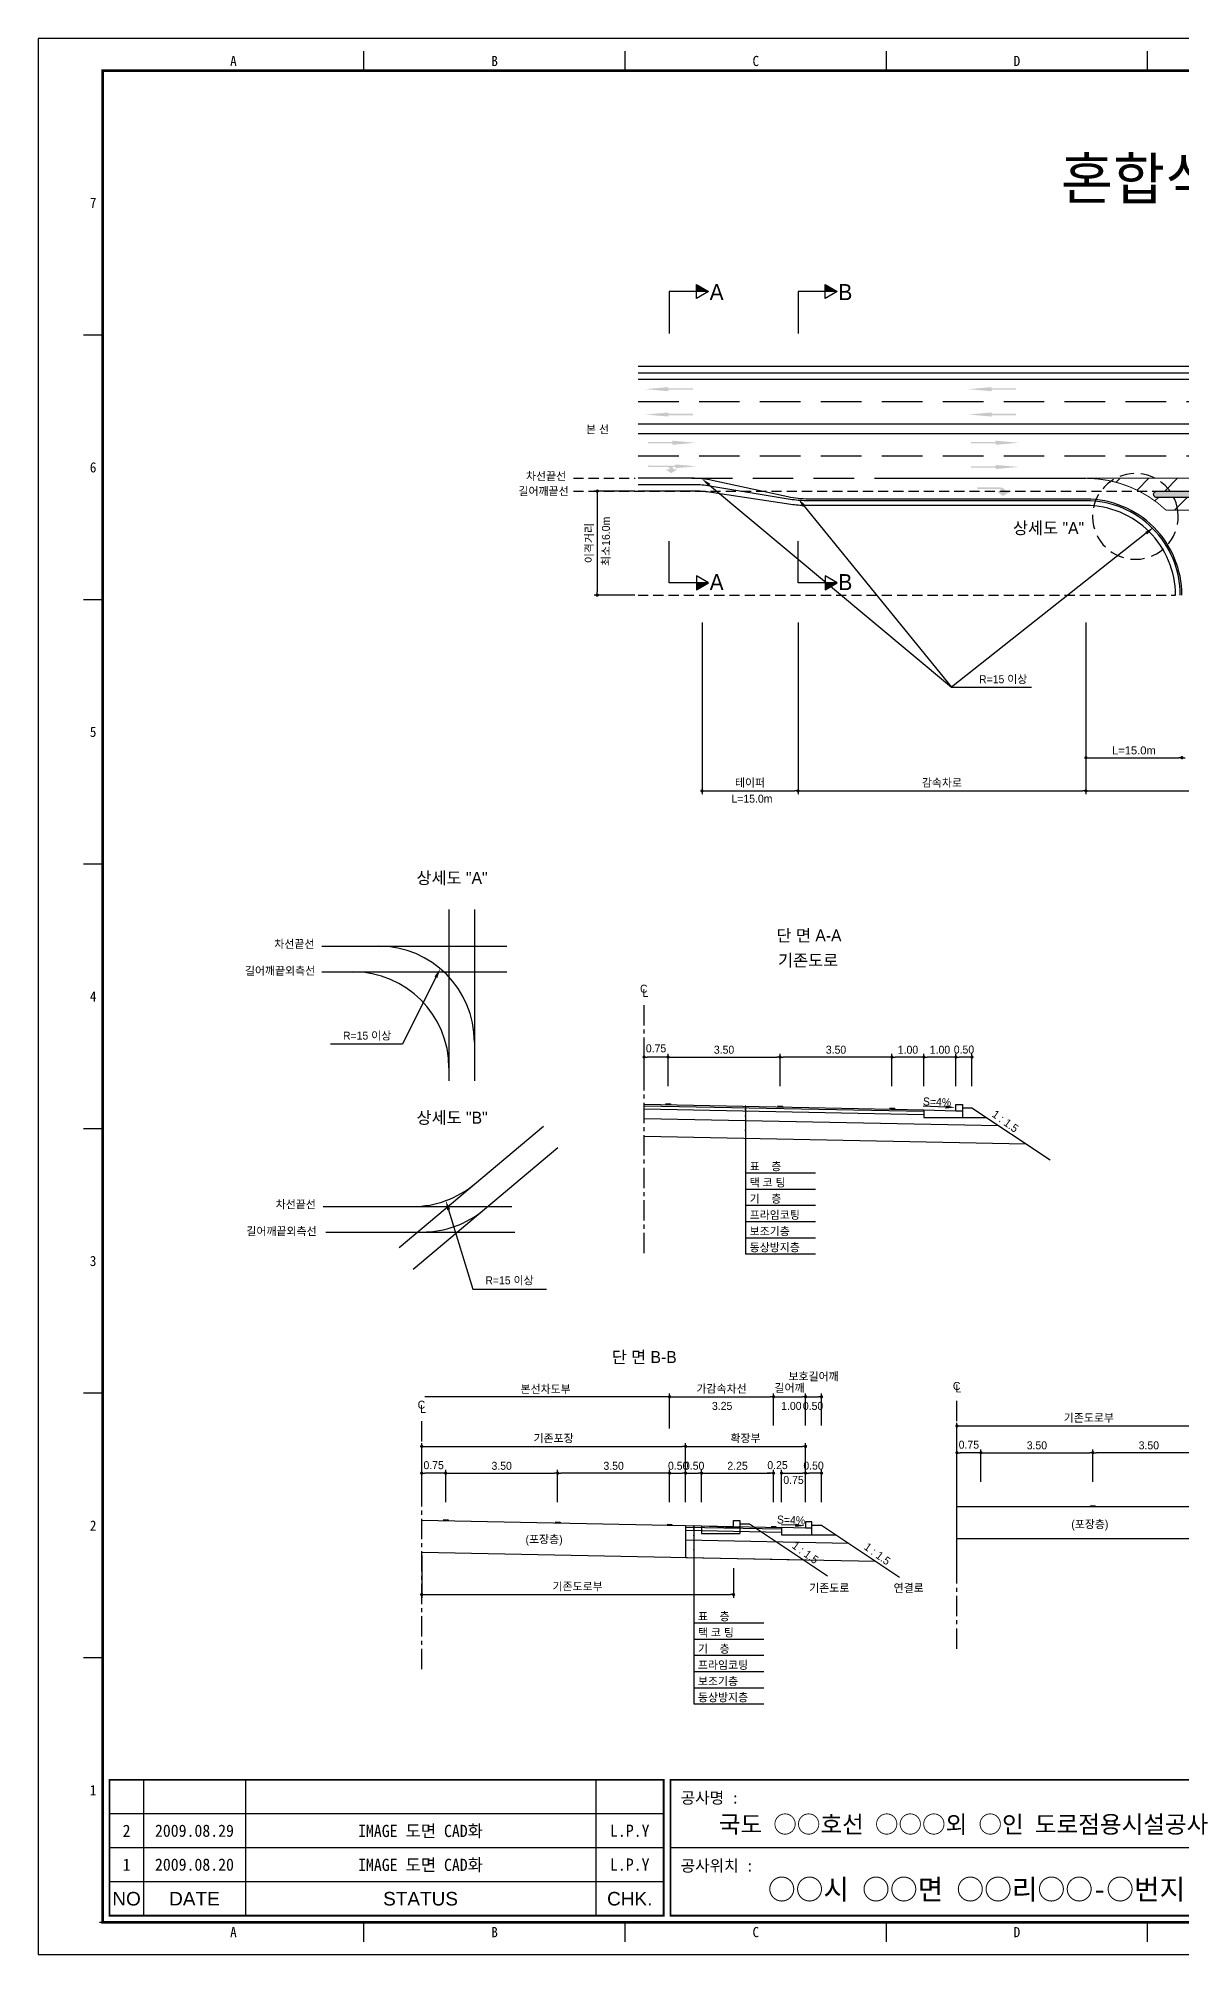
# Model space of a CAD drawing. Header units: millimetres. Extents: x 531 to 954, y 3 to 302.
# Drawn here: x 530.6 to 709.3, y 2.7 to 302.1 of the extents above; entities that cross this region are included whole.
import ezdxf
from ezdxf.enums import TextEntityAlignment as Align

# ---------------------------------------------------------------- set-up
doc = ezdxf.new("R2010")
doc.units = ezdxf.units.MM
doc.linetypes.add('CENTER', pattern=[50.8, 31.75, -6.35, 6.35, -6.35])
doc.linetypes.add('HIDDEN', pattern=[9.525, 6.35, -3.175])
for name, color, linetype in [('CC-GSTR-0004', 4, 'Continuous'), ('CM-LANE-0030', 30, 'Continuous'), ('CZ-DIMT-0002', 7, 'Continuous'), ('CZ-EXST-0002', 1, 'Continuous'), ('CZ-LIN1-0007', 7, 'Continuous'), ('CZ-LIN2-0003', 3, 'Continuous'), ('CZ-LINE-0001', 7, 'Continuous'), ('CZ-TEXT-BOX0', 7, 'Continuous'), ('TITLE', 7, 'Continuous')]:
    doc.layers.add(name, color=color, linetype=linetype)
doc.styles.add('견고딕', font='arial.ttf')
doc.styles.add('돋움', font='')
doc.styles.add('돋음체', font='')
doc.styles.get('돋움').set_extended_font_data('Dotum')
doc.styles.get('돋음체').set_extended_font_data('DotumChe')

# ---------------------------------------------------------------- blocks, each defined once
blk = doc.blocks.new('_Dot')
at = {"color": 0, "linetype": 'ByBlock', "lineweight": -2}
blk.add_line((-0.5, 0), (-1, 0), dxfattribs=at)
at = {"color": 0, "linetype": 'ByBlock', "const_width": 0.5}
blk.add_lwpolyline([(-0.25, 0, 1), (0.25, 0, 1)], format="xyb", close=True, dxfattribs=at)

msp = doc.modelspace()

# ---------------------------------------------------------------- hatches: boundary and pattern name
at = {"layer": 'CM-LANE-0030'}
h = msp.add_hatch(dxfattribs=at)
h.set_pattern_fill('ANSI31', color=256, style=0)
h.set_pattern_definition([(45, (-2929.6082, 12.036), (-2.245064, 2.245064), [])])
h.paths.add_polyline_path([(694.37, 233.36, -0.191871), (706.92, 228.36), (747, 228.36, -0.073523), (752.19, 229.64), (824.43, 233.36)])
h.paths.add_polyline_path([(756.48, 230.36), (756.46, 230.36), (705.28, 230.36, 0.002096), (705.15, 230.45, -0.732581), (705.44, 231.36), (756.45, 231.36, -0.974596)], flags=16)
at = {"layer": 'CZ-LIN1-0007'}
for points in [[(629.12, 247.6), (629.12, 247.39), (632.95, 247.39), (632.95, 247.18), (629.12, 247.18), (629.12, 246.96), (625.47, 247.28)], [(679.63, 247.6), (679.63, 247.39), (683.46, 247.39), (683.46, 247.18), (679.63, 247.18), (679.63, 246.96), (675.98, 247.28)], [(629.12, 243.65), (629.12, 243.43), (632.95, 243.43), (632.95, 243.22), (629.12, 243.22), (629.12, 243), (625.47, 243.32)], [(679.63, 243.65), (679.63, 243.43), (683.46, 243.43), (683.46, 243.22), (679.63, 243.22), (679.63, 243), (675.98, 243.32)], [(629.73, 239.23), (629.73, 239.01), (625.91, 239.01), (625.91, 238.8), (629.73, 238.8), (629.73, 238.59), (633.38, 238.91)], [(680.24, 239.23), (680.24, 239.01), (676.42, 239.01), (676.42, 238.8), (680.24, 238.8), (680.24, 238.59), (683.89, 238.91)], [(629.09, 235.34, -0.267976), (629.99, 234.74), (630.55, 234.74), (629.52, 234.16), (628.68, 234.73), (629.29, 234.74, 0.504994), (629.02, 235.1), (625.97, 235.12), (625.97, 235.36)], [(630.22, 235.52), (630.22, 235.32), (626.79, 235.32), (626.79, 235.13), (630.22, 235.13), (630.22, 234.94), (633.49, 235.23)], [(680.24, 235.45), (680.24, 235.24), (676.42, 235.24), (676.42, 235.03), (680.24, 235.02), (680.24, 234.81), (683.89, 235.13)], [(680.92, 231.95, -0.267976), (681.95, 231.27), (682.58, 231.27), (681.41, 230.61), (680.46, 231.26), (681.15, 231.26, 0.504994), (680.85, 231.68), (677.38, 231.7), (677.38, 231.97)], [(629.43, 135.51), (629.43, 135.64), (628.68, 135.65), (628.68, 135.53)], [(646.93, 135.16), (646.93, 135.29), (646.18, 135.3), (646.18, 135.18)], [(664.43, 134.81), (664.43, 134.94), (663.68, 134.95), (663.68, 134.83)], [(695.83, 72.74), (695.83, 72.86), (695.08, 72.86), (695.08, 72.74)], [(594.67, 70.52), (594.67, 70.64), (593.92, 70.66), (593.92, 70.53)], [(612.17, 70.17), (612.17, 70.29), (611.42, 70.31), (611.42, 70.18)], [(629.67, 69.82), (629.67, 69.94), (628.92, 69.96), (628.92, 69.83)], [(645.92, 69.49), (645.92, 69.62), (645.17, 69.63), (645.17, 69.51)]]:
    msp.add_hatch(color=256, dxfattribs=at).paths.add_polyline_path(points)
at = {"layer": 'CZ-LIN2-0003'}
h = msp.add_hatch(dxfattribs=at)
h.set_pattern_fill('CROSS', color=256, scale=0.075, style=0)
h.set_pattern_definition([(0, (-2929.6082, 12.03586), (0.47625, 0.47625), [0.238125, -0.714375]), (90, (-2929.48913, 11.9168), (-0.47625, 0.47625), [0.238125, -0.714375])])
h.paths.add_polyline_path([(756.45, 230.36, 1), (756.45, 231.36), (705.44, 231.36, 0.732581), (705.15, 230.45, -0.002096), (705.28, 230.36)])
at = {"layer": 'CZ-LINE-0001'}
for points in [[(633.49, 263.63), (633.49, 262.53), (635.39, 262.53)], [(653.61, 263.63), (653.61, 262.53), (655.51, 262.53)], [(635.39, 217.01), (633.49, 217.01), (633.49, 215.91)], [(655.51, 217.01), (653.61, 217.01), (653.61, 215.91)]]:
    msp.add_hatch(color=256, dxfattribs=at).paths.add_polyline_path(points)

# ---------------------------------------------------------------- linework, layer by layer
at = {"color": 0, "linetype": 'ByBlock', "lineweight": -2}
msp.add_line((629.05, 89.87), (628.8, 89.87), dxfattribs=at)
at = {"color": 0, "linetype": 'ByBlock', "const_width": 0.25}
msp.add_lwpolyline([(629.17, 89.87, 1), (629.42, 89.87, 1)], format="xyb", close=True, dxfattribs=at)
at = {"layer": 'CC-GSTR-0004'}
for p, q in [((624.37, 250.86), (869.37, 250.86)), ((624.37, 249.86), (869.37, 249.86)), ((674.06, 134.52), (674.06, 135.52)), ((674.06, 135.52), (675.06, 135.52)), ((675.06, 135.52), (675.06, 133.52)), ((669.06, 134.72), (669.06, 133.52)), ((669.06, 134.72), (674.06, 134.52)), ((669.06, 133.52), (675.06, 133.52)), ((674.06, 134.52), (675.06, 134.52))]:
    msp.add_line(p, q, dxfattribs=at)
for points in [[(709.12, 215.11, 0.414214), (694.37, 229.86), (650.61, 229.86), (650.61, 229.86, -0.041311), (648.14, 230.06), (648.14, 230.06), (635.59, 232.15, 0.041311), (633.13, 232.36), (624.37, 232.36)], [(708.37, 215.11, 0.414214), (694.37, 229.11), (650.49, 229.11, -0.03724), (648.26, 229.27), (635.48, 231.19, 0.03724), (633.25, 231.36), (624.37, 231.36)]]:
    msp.add_lwpolyline(points, format="xyb", dxfattribs=at)
msp.add_lwpolyline([(651.55, 69.32), (650.55, 69.32), (646.8, 69.47), (646.8, 68.32), (651.55, 68.32), (651.55, 70.32), (650.55, 70.32), (650.55, 69.32)], dxfattribs=at)
at = {"layer": 'CM-LANE-0030'}
for points in [[(624.37, 241.86), (869.37, 241.86)], [(624.37, 240.36), (869.37, 240.36)]]:
    msp.add_lwpolyline(points, dxfattribs=at)
at = {"layer": 'CM-LANE-0030', "const_width": 0.15}
msp.add_lwpolyline([(694.37, 233.36), (824.43, 233.36), (752.19, 229.64, 0.073523), (747, 228.36), (706.92, 228.36, 0.191871)], format="xyb", close=True, dxfattribs=at)
at = {"layer": 'CZ-EXST-0002'}
for p, q in [((594.81, 166.02), (594.81, 139.24)), ((598.8, 166.02), (598.8, 139.24)), ((574.92, 160.28), (603.87, 160.28)), ((574.92, 156.26), (603.87, 156.26)), ((587.02, 113.17), (609.57, 132.16)), ((589.23, 109.8), (611.83, 128.83)), ((575.15, 119.6), (604.63, 119.6)), ((575.56, 115.6), (605.11, 115.6)), ((674.21, 72.74), (715.46, 72.74)), ((590.55, 70.6), (634.3, 69.72)), ((634.3, 69.72), (634.3, 68.52)), ((634.3, 69.72), (639.3, 69.52)), ((639.3, 69.52), (639.3, 70.52)), ((639.3, 70.52), (640.3, 70.52)), ((639.3, 69.52), (640.3, 69.52)), ((640.3, 70.52), (640.3, 68.52)), ((640.3, 70.02), (641.8, 70.02)), ((641.8, 70.02), (654, 61.89)), ((634.3, 68.52), (640.3, 68.52)), ((674.21, 67.74), (715.46, 67.74)), ((590.55, 65.6), (650.23, 64.4))]:
    msp.add_line(p, q, dxfattribs=at)
at = {"layer": 'CZ-LIN1-0007'}
for p, q in [((632.76, 233.36), (632.76, 233.36)), ((628.68, 135.65), (629.43, 135.64)), ((628.68, 135.53), (629.43, 135.51)), ((629.43, 135.64), (629.43, 135.51)), ((646.18, 135.3), (646.93, 135.29)), ((646.18, 135.18), (646.93, 135.16)), ((646.93, 135.29), (646.93, 135.16)), ((663.68, 134.95), (664.43, 134.94)), ((663.68, 134.83), (664.43, 134.81)), ((664.43, 134.94), (664.43, 134.81)), ((695.08, 72.74), (695.08, 72.86)), ((695.08, 72.86), (695.83, 72.86)), ((695.83, 72.74), (695.08, 72.74)), ((695.83, 72.86), (695.83, 72.74)), ((593.92, 70.66), (594.67, 70.64)), ((593.92, 70.53), (594.67, 70.52)), ((594.67, 70.64), (594.67, 70.52)), ((611.42, 70.31), (612.17, 70.29)), ((611.42, 70.18), (612.17, 70.17)), ((612.17, 70.29), (612.17, 70.17)), ((628.92, 69.96), (629.67, 69.94)), ((628.92, 69.83), (629.67, 69.82)), ((629.67, 69.94), (629.67, 69.82)), ((645.17, 69.63), (645.92, 69.62)), ((645.17, 69.51), (645.92, 69.49)), ((645.92, 69.62), (645.92, 69.49))]:
    msp.add_line(p, q, dxfattribs=at)
for points in [[(624.37, 248.86), (869.37, 248.86)], [(663.57, 233.36), (694.37, 233.36)]]:
    msp.add_lwpolyline(points, dxfattribs=at)
at = {"layer": 'CZ-LIN1-0007', "linetype": 'HIDDEN'}
for points in [[(624.37, 245.36), (869.37, 245.36)], [(624.37, 236.86), (869.37, 236.86)], [(632.76, 233.36), (663.57, 233.36)]]:
    msp.add_lwpolyline(points, dxfattribs=at)
at = {"layer": 'CZ-LIN1-0007'}
msp.add_lwpolyline([(709.37, 215.11, 0.414214), (694.37, 230.11), (650.98, 230.11, -0.053393), (647.8, 230.45), (647.8, 230.45), (635.94, 233.02), (635.94, 233.02, 0.053393), (632.76, 233.36), (632.76, 233.36), (624.37, 233.36)], format="xyb", dxfattribs=at)
at = {"layer": 'CZ-LIN2-0003'}
for p, q in [((625.31, 135.59), (669.06, 134.72)), ((625.31, 135.34), (669.06, 134.47)), ((625.31, 134.84), (669.06, 133.97)), ((675.06, 135.02), (676.56, 135.02)), ((676.56, 135.02), (688.76, 126.88)), ((625.31, 133.34), (680.73, 132.23)), ((675.06, 133.52), (678.81, 133.52)), ((625.31, 130.59), (684.99, 129.4)), ((631.8, 69.77), (631.8, 64.77)), ((631.8, 69.77), (646.8, 69.47)), ((631.8, 69.52), (646.8, 69.22)), ((631.8, 69.02), (646.8, 68.72)), ((651.55, 69.82), (653.05, 69.82)), ((653.05, 69.82), (665.25, 61.69)), ((631.8, 67.52), (657.26, 67.01)), ((651.55, 68.32), (655.3, 68.32)), ((631.8, 64.77), (661.51, 64.18))]:
    msp.add_line(p, q, dxfattribs=at)
msp.add_lwpolyline([(705.15, 230.45, -0.732581), (705.44, 231.36), (756.45, 231.36, -0.974596), (756.48, 230.36), (756.46, 230.36), (705.28, 230.36, 0.002096)], format="xyb", close=True, dxfattribs=at)
for centre, start, end in [((583.8, 145.28), 0, 90), ((579.81, 141.26), 0, 90), ((589.18, 134.6), 270, 310.097), ((590.64, 130.6), 270, 310.097)]:
    msp.add_arc(centre, 15, start, end, dxfattribs=at)
at = {"layer": 'CZ-LINE-0001'}
for p, q in [((633.49, 261.43), (633.49, 263.63)), ((633.49, 263.63), (635.39, 262.53)), ((653.61, 261.43), (653.61, 263.63)), ((653.61, 263.63), (655.51, 262.53)), ((635.39, 262.53), (629.25, 262.53)), ((629.25, 262.53), (629.25, 255.99)), ((635.39, 262.53), (633.49, 261.43)), ((655.51, 262.53), (649.37, 262.53)), ((649.37, 262.53), (649.37, 255.99)), ((655.51, 262.53), (653.61, 261.43)), ((623.87, 231.36), (617.49, 231.36)), ((617.99, 230.86), (617.99, 215.61)), ((629.25, 217.01), (629.25, 223.55)), ((649.37, 217.01), (649.37, 223.55)), ((635.39, 217.01), (629.25, 217.01)), ((635.39, 217.01), (633.49, 218.11)), ((633.49, 218.11), (633.49, 215.91)), ((633.49, 215.91), (635.39, 217.01)), ((655.51, 217.01), (649.37, 217.01)), ((655.51, 217.01), (653.61, 218.11)), ((653.61, 218.11), (653.61, 215.91)), ((653.61, 215.91), (655.51, 217.01)), ((623.87, 215.11), (617.49, 215.11)), ((634.37, 210.81), (634.37, 184.03)), ((649.37, 210.81), (649.37, 184.03)), ((649.37, 210.81), (649.37, 184.03)), ((694.37, 210.81), (694.37, 184.03)), ((673.34, 200.72), (685.86, 200.72)), ((694.37, 193.09), (694.37, 184.03)), ((694.37, 193.09), (694.37, 189.21)), ((694.87, 189.71), (708.87, 189.71)), ((634.87, 184.53), (648.87, 184.53)), ((649.87, 184.53), (693.87, 184.53)), ((694.87, 184.53), (738.87, 184.53)), ((625.31, 138.39), (625.31, 143.44)), ((628.56, 142.94), (625.81, 142.94)), ((629.06, 138.39), (629.06, 143.44)), ((629.06, 138.39), (629.06, 143.44)), ((629.56, 142.94), (646.06, 142.94)), ((646.56, 138.39), (646.56, 143.44)), ((646.56, 138.39), (646.56, 143.44)), ((663.56, 142.94), (647.06, 142.94)), ((664.06, 138.39), (664.06, 143.44)), ((664.06, 138.39), (664.06, 143.44)), ((668.56, 142.94), (664.56, 142.94)), ((669.06, 138.39), (669.06, 143.44)), ((669.06, 138.39), (669.06, 143.44)), ((673.56, 142.94), (669.56, 142.94)), ((674.06, 138.39), (674.06, 143.44)), ((674.06, 140.83), (674.06, 143.44)), ((676.06, 142.94), (674.56, 142.94)), ((676.56, 138.39), (676.56, 143.44)), ((641.16, 135.28), (641.16, 112.19)), ((641.16, 124.85), (652.09, 124.85)), ((641.16, 122.32), (652.09, 122.32)), ((641.16, 119.79), (652.09, 119.79)), ((641.16, 117.26), (652.09, 117.26)), ((641.16, 114.72), (652.09, 114.72)), ((641.16, 112.19), (652.09, 112.19)), ((628.8, 89.87), (591.05, 89.87)), ((629.3, 84.89), (629.3, 90.37)), ((629.3, 85.39), (629.3, 90.37)), ((629.8, 89.87), (645.05, 89.87)), ((645.55, 85.39), (645.55, 90.37)), ((645.55, 85.39), (645.55, 90.37)), ((646.05, 89.87), (650.05, 89.87)), ((650.55, 85.39), (650.55, 90.37)), ((650.55, 85.39), (650.55, 90.37)), ((651.05, 89.87), (652.55, 89.87)), ((653.05, 85.39), (653.05, 90.37)), ((674.21, 81.64), (674.21, 85.82)), ((674.71, 85.32), (714.96, 85.32)), ((590.55, 78.44), (590.55, 82.62)), ((591.05, 82.12), (631.3, 82.12)), ((631.8, 78.44), (631.8, 82.62)), ((631.8, 78.44), (631.8, 82.62)), ((632.3, 82.12), (650.05, 82.12)), ((650.55, 78.44), (650.55, 82.62)), ((674.21, 61.56), (674.21, 81.97)), ((674.21, 76.59), (674.21, 81.64)), ((677.46, 81.14), (674.71, 81.14)), ((677.96, 76.59), (677.96, 81.64)), ((677.96, 76.59), (677.96, 81.64)), ((678.46, 81.14), (694.96, 81.14)), ((695.46, 76.59), (695.46, 81.64)), ((695.46, 76.59), (695.46, 81.64)), ((712.46, 81.14), (695.96, 81.14)), ((590.55, 73.39), (590.55, 78.44)), ((593.8, 77.94), (591.05, 77.94)), ((594.3, 73.39), (594.3, 78.44)), ((594.3, 73.39), (594.3, 78.44)), ((594.8, 77.94), (611.3, 77.94)), ((611.8, 73.39), (611.8, 78.44)), ((611.8, 73.39), (611.8, 78.44)), ((628.8, 77.94), (612.3, 77.94)), ((629.3, 73.39), (629.3, 78.44)), ((629.3, 73.39), (629.3, 78.44)), ((629.8, 77.94), (631.3, 77.94)), ((631.8, 73.39), (631.8, 78.44)), ((631.8, 73.39), (631.8, 78.44)), ((632.3, 77.94), (633.8, 77.94)), ((634.3, 73.39), (634.3, 78.44)), ((634.3, 73.39), (634.3, 78.44)), ((634.8, 77.94), (645.05, 77.94)), ((645.05, 77.94), (644.55, 77.94)), ((645.55, 73.39), (645.55, 78.44)), ((645.55, 73.39), (645.55, 78.44)), ((646.8, 73.39), (646.8, 78.44)), ((646.8, 73.39), (646.8, 78.44)), ((647.3, 77.94), (650.05, 77.94)), ((647.3, 77.94), (647.8, 77.94)), ((650.55, 73.39), (650.55, 78.44)), ((650.55, 75.83), (650.55, 78.44)), ((652.55, 77.94), (651.05, 77.94)), ((653.05, 73.39), (653.05, 78.44)), ((633.08, 69.75), (633.08, 41.89)), ((590.55, 65.1), (590.55, 58.48)), ((639.3, 63.09), (639.3, 58.48)), ((591.05, 58.98), (638.8, 58.98)), ((633.08, 54.54), (644.02, 54.54)), ((633.08, 52.01), (644.02, 52.01)), ((633.08, 49.48), (644.02, 49.48)), ((633.08, 46.95), (644.02, 46.95)), ((633.08, 44.42), (644.02, 44.42)), ((633.08, 41.89), (644.02, 41.89))]:
    msp.add_line(p, q, dxfattribs=at)
at = {"layer": 'CZ-LINE-0001', "linetype": 'HIDDEN', "ltscale": 0.25}
for p, q in [((614.26, 233.36), (623.92, 233.36)), ((614.26, 231.36), (705.44, 231.36)), ((624.37, 215.11), (708.37, 215.11))]:
    msp.add_line(p, q, dxfattribs=at)
at = {"layer": 'CZ-LINE-0001', "linetype": 'HIDDEN', "ltscale": 0.35}
msp.add_line((708.76, 228.19), (708.76, 228.19), dxfattribs=at)
at = {"layer": 'CZ-LINE-0001', "linetype": 'CENTER', "ltscale": 0.1}
for p, q in [((625.31, 112.32), (625.31, 151.7)), ((674.21, 50.52), (674.21, 89.9)), ((590.55, 47.32), (590.55, 86.7))]:
    msp.add_line(p, q, dxfattribs=at)
at = {"layer": 'CZ-LINE-0001'}
for points in [[(635.51, 232.31), (673.34, 200.72)], [(650.32, 229.03), (673.34, 200.72)], [(703.8, 224.79), (673.34, 200.72)], [(592.77, 155.4), (587.54, 144.94), (576.31, 144.94)], [(672.43, 135.14), (668.93, 135.28)], [(594.76, 119.07), (598.56, 106.7), (610.05, 106.7)], [(648.94, 69.79), (646.8, 69.88)]]:
    msp.add_lwpolyline(points, dxfattribs=at)
at = {"layer": 'CZ-LINE-0001', "linetype": 'HIDDEN', "ltscale": 0.35}
msp.add_arc((702.11, 227.4), 6.7, 6.7667, 6.749, dxfattribs=at)
at = {"layer": 'CZ-LINE-0001', "linetype": 'ByBlock'}
for centre, start, end in [((641.16, 135.22), 0, 180), ((641.16, 135.22), 0, 180), ((641.16, 135.22), 180, 0), ((641.16, 135.22), 180, 0), ((641.16, 135.01), 0, 180), ((641.16, 135.01), 0, 180), ((641.16, 135.01), 180, 0), ((641.16, 135.01), 180, 0), ((641.16, 134.78), 0, 180), ((641.16, 134.78), 0, 180), ((641.16, 134.78), 180, 0), ((641.16, 134.78), 180, 0), ((641.15, 134.53), 0, 180), ((641.15, 134.53), 0, 180), ((641.15, 134.53), 180, 0), ((641.15, 134.53), 180, 0), ((641.15, 133.73), 0, 180), ((641.15, 133.73), 0, 180), ((641.15, 133.73), 180, 0), ((641.15, 133.73), 180, 0), ((641.15, 131.49), 0, 180), ((641.15, 131.49), 0, 180), ((641.15, 131.49), 180, 0), ((641.15, 131.49), 180, 0)]:
    msp.add_arc(centre, 0.0625, start, end, dxfattribs=at)
at = {"layer": 'CZ-LINE-0001'}
for centre, start, end in [((633.08, 69), 0, 180), ((633.08, 69), 0, 180), ((633.08, 69), 180, 0), ((633.08, 69), 180, 0), ((633.08, 69.69), 0, 180), ((633.08, 69.69), 0, 180), ((633.08, 69.69), 180, 0), ((633.08, 69.69), 180, 0), ((633.08, 69.49), 0, 180), ((633.08, 69.49), 0, 180), ((633.08, 69.49), 180, 0), ((633.08, 69.49), 180, 0), ((633.08, 69.25), 0, 180), ((633.08, 69.25), 0, 180), ((633.08, 69.25), 180, 0), ((633.08, 69.25), 180, 0), ((633.08, 68.2), 0, 180), ((633.08, 68.2), 0, 180), ((633.08, 68.2), 180, 0), ((633.08, 68.2), 180, 0), ((633.08, 65.97), 0, 180), ((633.08, 65.97), 0, 180), ((633.08, 65.97), 180, 0), ((633.08, 65.97), 180, 0)]:
    msp.add_arc(centre, 0.0625, start, end, dxfattribs=at)
for points in [[(635.35, 232.12), (634.36, 233.27), (635.67, 232.5)], [(650.13, 228.87), (649.38, 230.19), (650.52, 229.19)], [(703.64, 224.98), (704.98, 225.72), (703.95, 224.59)], [(592.55, 155.52), (593.44, 156.75), (593, 155.29)], [(672.44, 135.39), (673.93, 135.08), (672.42, 134.89)], [(594.52, 119), (594.32, 120.51), (595, 119.15)], [(648.95, 70.04), (650.44, 69.73), (648.93, 69.54)]]:
    msp.add_solid(points, dxfattribs=at)
at = {"layer": 'TITLE', "color": 7, "linetype": 'Continuous'}
for p, q in [((581.53, 297.05), (581.53, 300.08)), ((622.35, 297.05), (622.35, 300.08)), ((663.18, 297.05), (663.18, 300.08)), ((704, 297.05), (704, 300.08)), ((540.7, 255.72), (537.68, 255.72)), ((540.7, 214.39), (537.68, 214.39)), ((540.7, 173.07), (537.68, 173.07)), ((540.7, 131.74), (537.68, 131.74)), ((540.7, 90.41), (537.68, 90.41)), ((540.7, 49.08), (537.68, 49.08)), ((581.53, 4.73), (581.53, 7.75)), ((622.35, 4.73), (622.35, 7.75)), ((663.18, 4.73), (663.18, 7.75)), ((704, 4.73), (704, 7.75))]:
    msp.add_line(p, q, dxfattribs=at)
at = {"layer": 'TITLE', "ltscale": 150}
for p, q in [((547.07, 30.03), (547.07, 8.81)), ((562.99, 30.03), (562.99, 8.81)), ((617.76, 30.03), (617.76, 8.81)), ((628.37, 24.73), (541.76, 24.73)), ((628.37, 19.42), (541.76, 19.42)), ((716.05, 19.42), (629.44, 19.42)), ((628.37, 14.12), (541.76, 14.12))]:
    msp.add_line(p, q, dxfattribs=at)
at = {"layer": 'TITLE'}
msp.add_line((949.06, 7.75), (540.2, 7.75), dxfattribs=at)
msp.add_lwpolyline([(530.62, 2.72), (953.98, 2.72), (953.98, 302.09), (530.62, 302.09)], close=True, dxfattribs=at)
at = {"layer": 'TITLE', "linetype": 'Continuous', "const_width": 0.403}
msp.add_lwpolyline([(540.7, 7.75), (540.7, 297.05), (948.95, 297.05), (948.95, 7.75)], close=True, dxfattribs=at)
at = {"layer": 'TITLE', "ltscale": 150, "const_width": 0.265}
for points in [[(541.76, 30.03), (628.37, 30.03), (628.37, 8.81), (541.76, 8.81)], [(629.44, 30.03), (716.05, 30.03), (716.05, 8.81), (629.44, 8.81)]]:
    msp.add_lwpolyline(points, close=True, dxfattribs=at)

# ---------------------------------------------------------------- block references
at = {"layer": 'CZ-LINE-0001', "xscale": 0.5, "yscale": 0.5, "zscale": 0.5}
for p, rotation in [((617.99, 231.36), 90), ((617.99, 215.11), 270), ((694.37, 189.71), 180), ((709.37, 189.71), 180), ((634.37, 184.53), 180), ((649.37, 184.53), 180), ((694.37, 184.53), 180), ((625.31, 142.94), 180), ((629.06, 142.94), 180), ((646.56, 142.94), 180), ((664.06, 142.94), 180), ((669.06, 142.94), 180), ((674.06, 142.94), 180), ((629.3, 89.87), 180), ((645.55, 89.87), 180), ((650.55, 89.87), 180), ((674.21, 85.32), 180), ((590.55, 82.12), 180), ((631.8, 82.12), 180), ((674.21, 81.14), 180), ((677.96, 81.14), 180), ((695.46, 81.14), 180), ((590.55, 77.94), 180), ((594.3, 77.94), 180), ((611.8, 77.94), 180), ((629.3, 77.94), 180), ((631.8, 77.94), 180), ((634.3, 77.94), 180), ((646.8, 77.94), 180), ((646.8, 77.94), 180), ((650.55, 77.94), 180), ((590.55, 58.98), 180)]:
    msp.add_blockref('_Dot', p, dxfattribs=dict(at, rotation=rotation))
for p in [(709.37, 189.71), (649.37, 184.53), (694.37, 184.53), (629.06, 142.94), (646.56, 142.94), (664.06, 142.94), (669.06, 142.94), (674.06, 142.94), (676.56, 142.94), (645.55, 89.87), (650.55, 89.87), (653.05, 89.87), (631.8, 82.12), (650.55, 82.12), (677.96, 81.14), (695.46, 81.14), (594.3, 77.94), (611.8, 77.94), (629.3, 77.94), (631.8, 77.94), (634.3, 77.94), (645.55, 77.94), (645.55, 77.94), (650.55, 77.94), (653.05, 77.94), (639.3, 58.98)]:
    msp.add_blockref('_Dot', p, dxfattribs=at)

# ---------------------------------------------------------------- texts
at = {"layer": 'CZ-DIMT-0002', "style": '돋움'}
for s, height, p in [('A', 2.5, (636.65, 262.45)), ('B', 2.5, (656.77, 262.45)), ('본 선', 1.25, (618.03, 240.99)), ('차선끝선', 1.25, (609.99, 233.69)), ('길어깨끝선', 1.25, (609.6, 231.35)), ('상세도 "A"', 1.875, (688.53, 225.59)), ('A', 2.5, (636.65, 217.14)), ('B', 2.5, (656.77, 217.14)), ('R=15 이상', 1.25, (681.44, 201.97)), ('L=15.0m', 1.25, (642.17, 183.31)), ('차선끝선', 1.25, (570.65, 160.61)), ('길어깨끝외측선', 1.25, (568.41, 156.42)), ('C', 1.25, (625.27, 153.62)), ('L', 1.25, (625.53, 152.96)), ('R=15 이상', 1.25, (582.02, 146.29)), ('차선끝선', 1.25, (570.87, 119.93)), ('길어깨끝외측선', 1.25, (568.64, 115.73)), ('R=15 이상', 1.25, (604.27, 108.06)), ('C', 1.25, (674.17, 91.56)), ('L', 1.25, (674.43, 91.17)), ('C', 1.25, (590.51, 88.63)), ('L', 1.25, (590.77, 87.97))]:
    msp.add_text(s, height=height, dxfattribs=at).set_placement(p, align=Align.MIDDLE_CENTER)
msp.add_text('최소16.0m', height=1.25, rotation=90, dxfattribs=at).set_placement((619.97, 219.67))
for s, rotation, p in [('S=4%', 357.7094, (671.1, 135.94)), ('1 : 1.5', 323.8881, (681.77, 132.91)), ('S=4%', 357.7094, (648.28, 70.62)), ('1 : 1.5', 323.8881, (650.52, 65.53)), ('1 : 1.5', 323.8881, (661.77, 65.33))]:
    msp.add_text(s, height=1.25, rotation=rotation, dxfattribs=at).set_placement(p, align=Align.MIDDLE_CENTER)
for s, p in [('표    층', (641.81, 125.24)), ('택 코 팅', (641.81, 122.71)), ('기    층', (641.81, 120.18)), ('프라임코팅', (641.81, 117.65)), ('보조기층', (641.81, 115.11)), ('동상방지층', (641.81, 112.58)), ('3.25', (635.92, 87.82)), ('1.00', (646.74, 87.82)), ('0.50', (650.13, 87.82)), ('(포장층)', (692.09, 69.35)), ('(포장층)', (606.78, 66.98)), ('기존도로', (651.12, 59.38)), ('연결로', (664.31, 59.38)), ('표    층', (633.73, 54.93)), ('기    층', (633.73, 49.87)), ('택 코 팅', (633.73, 52.4)), ('프라임코팅', (633.73, 47.34)), ('보조기층', (633.73, 44.81)), ('동상방지층', (633.73, 42.28))]:
    msp.add_text(s, height=1.25, dxfattribs=at).set_placement(p)
at = {"layer": 'CZ-DIMT-0002', "insert": (609.92, 91.01), "char_height": 1.25, "attachment_point": 5, "style": '돋움'}
msp.add_mtext('본선차도부', dxfattribs=at)
at = {"layer": 'CZ-LINE-0001', "insert": (616.79, 223.23), "char_height": 1.25, "attachment_point": 5, "rotation": 90, "style": '돋움'}
msp.add_mtext('\\A1;이격거리', dxfattribs=at)
at = {"layer": 'CZ-LINE-0001', "char_height": 1.25, "attachment_point": 5, "style": '돋움'}
for s, insert in [('\\A1;{\\fArial|b0|i0|c0|p32;L=15.0m}', (701.87, 190.84)), ('\\A1;테이퍼', (641.87, 185.73)), ('\\A1;감속차로', (671.87, 185.73)), ('\\A1;0.75', (627.18, 144.3)), ('\\A1;3.50', (637.81, 144.08)), ('\\A1;3.50', (655.31, 144.08)), ('\\A1;1.00', (666.56, 144.08)), ('\\A1;1.00', (671.56, 144.08)), ('\\A1;0.50', (675.31, 144.11)), ('\\A1;보호길어깨', (651.8, 92.98)), ('\\A1;가감속차선', (637.42, 91.06)), ('\\A1;길어깨', (648.05, 91.19)), ('\\A1;기존도로부', (694.83, 86.51)), ('\\A1;기존포장', (611.17, 83.32)), ('\\A1;확장부', (641.17, 83.32)), ('\\A1;0.75', (676.08, 82.38)), ('\\A1;3.50', (686.71, 82.28)), ('\\A1;3.50', (704.21, 82.28)), ('\\A1;0.75', (592.42, 79.18)), ('\\A1;3.50', (603.05, 79.08)), ('\\A1;3.50', (620.55, 79.08)), ('\\A1;0.50', (630.64, 79.09)), ('\\A1;0.50', (633.14, 79.09)), ('\\A1;2.25', (639.92, 79.08)), ('\\A1;0.25', (646.17, 79.19)), ('\\A1;0.50', (651.8, 79.11)), ('\\A1;0.75', (648.67, 76.87)), ('\\A1;기존도로부', (614.92, 60.17))]:
    msp.add_mtext(s, dxfattribs=dict(at, insert=insert))
at = {"layer": 'CZ-TEXT-BOX0', "style": '돋움'}
for s, p in [('상세도 "A"', (595.29, 170.93)), ('단 면 A-A', (651.09, 161.94)), ('기존도로', (650.94, 158.05)), ('상세도 "B"', (595.3, 133.47)), ('단 면 B-B', (625.33, 96.08))]:
    msp.add_text(s, height=1.875, dxfattribs=at).set_placement(p, align=Align.MIDDLE_CENTER)
at = {"layer": 'TITLE', "color": 3, "linetype": 'Continuous', "style": '돋음체'}
for s, p in [('C', (642.77, 298.56)), ('A', (561.12, 298.56)), ('B', (601.94, 298.56)), ('D', (683.59, 298.56)), ('7', (539.19, 276.39)), ('6', (539.19, 235.06)), ('5', (539.19, 193.74)), ('4', (539.19, 152.41)), ('3', (539.19, 111.08)), ('2', (539.19, 69.75)), ('1', (539.19, 28.42)), ('A', (561.12, 6.24)), ('B', (601.94, 6.24)), ('C', (642.77, 6.24)), ('D', (683.59, 6.24))]:
    msp.add_text(s, height=1.59, dxfattribs=at).set_placement(p, align=Align.MIDDLE)
at = {"layer": 'TITLE', "style": '돋움'}
msp.add_text('혼합식 변속차로 계획평면 (2)', height=6.5, dxfattribs=at).set_placement((744.04, 280.17), align=Align.MIDDLE_CENTER)
at = {"layer": 'TITLE', "style": '돋음체'}
for s, p in [('공사명 : ', (631.03, 26.32)), ('공사위치 :', (631.03, 15.71))]:
    msp.add_text(s, height=1.804, dxfattribs=at).set_placement(p)
at = {"layer": 'TITLE', "color": 7, "linetype": 'Continuous', "style": '돋음체'}
for s, height, p in [('국도 ○○호선 ○○○외 ○인 도로점용시설공사', 2.7, (675.24, 23.11)), ('○○시 ○○면 ○○리○○-○번지', 3.1832, (677.27, 12.95))]:
    msp.add_text(s, height=height, dxfattribs=at).set_placement(p, align=Align.MIDDLE)
at = {"layer": 'TITLE', "color": 1, "linetype": 'Continuous', "style": '돋음체'}
msp.add_text('2', height=1.91, dxfattribs=at).set_placement((544.42, 22.07), align=Align.MIDDLE)
at = {"layer": 'TITLE', "linetype": 'Continuous'}
for s, height, style, p in [('2009.08.29', 1.91, '돋음체', (555.03, 22.07)), ('L.P.Y', 1.91, '돋음체', (623.07, 22.07)), ('1', 1.91, '돋음체', (544.42, 16.77)), ('2009.08.20', 1.91, '돋음체', (555.03, 16.77)), ('L.P.Y', 1.91, '돋음체', (623.07, 16.77)), ('NO', 2.122, '견고딕', (544.42, 11.46)), ('DATE', 2.122, '견고딕', (555.03, 11.46)), ('STATUS', 2.122, '견고딕', (590.37, 11.46)), ('CHK.', 2.122, '견고딕', (623.07, 11.46))]:
    msp.add_text(s, height=height, dxfattribs=dict(at, style=style)).set_placement(p, align=Align.MIDDLE)
at = {"layer": 'TITLE', "style": '돋음체'}
for p in [(590.37, 22.07), (590.37, 16.77)]:
    msp.add_text('IMAGE 도면 CAD화', height=1.9099, dxfattribs=at).set_placement(p, align=Align.MIDDLE)

doc.saveas('drawing.dxf')
